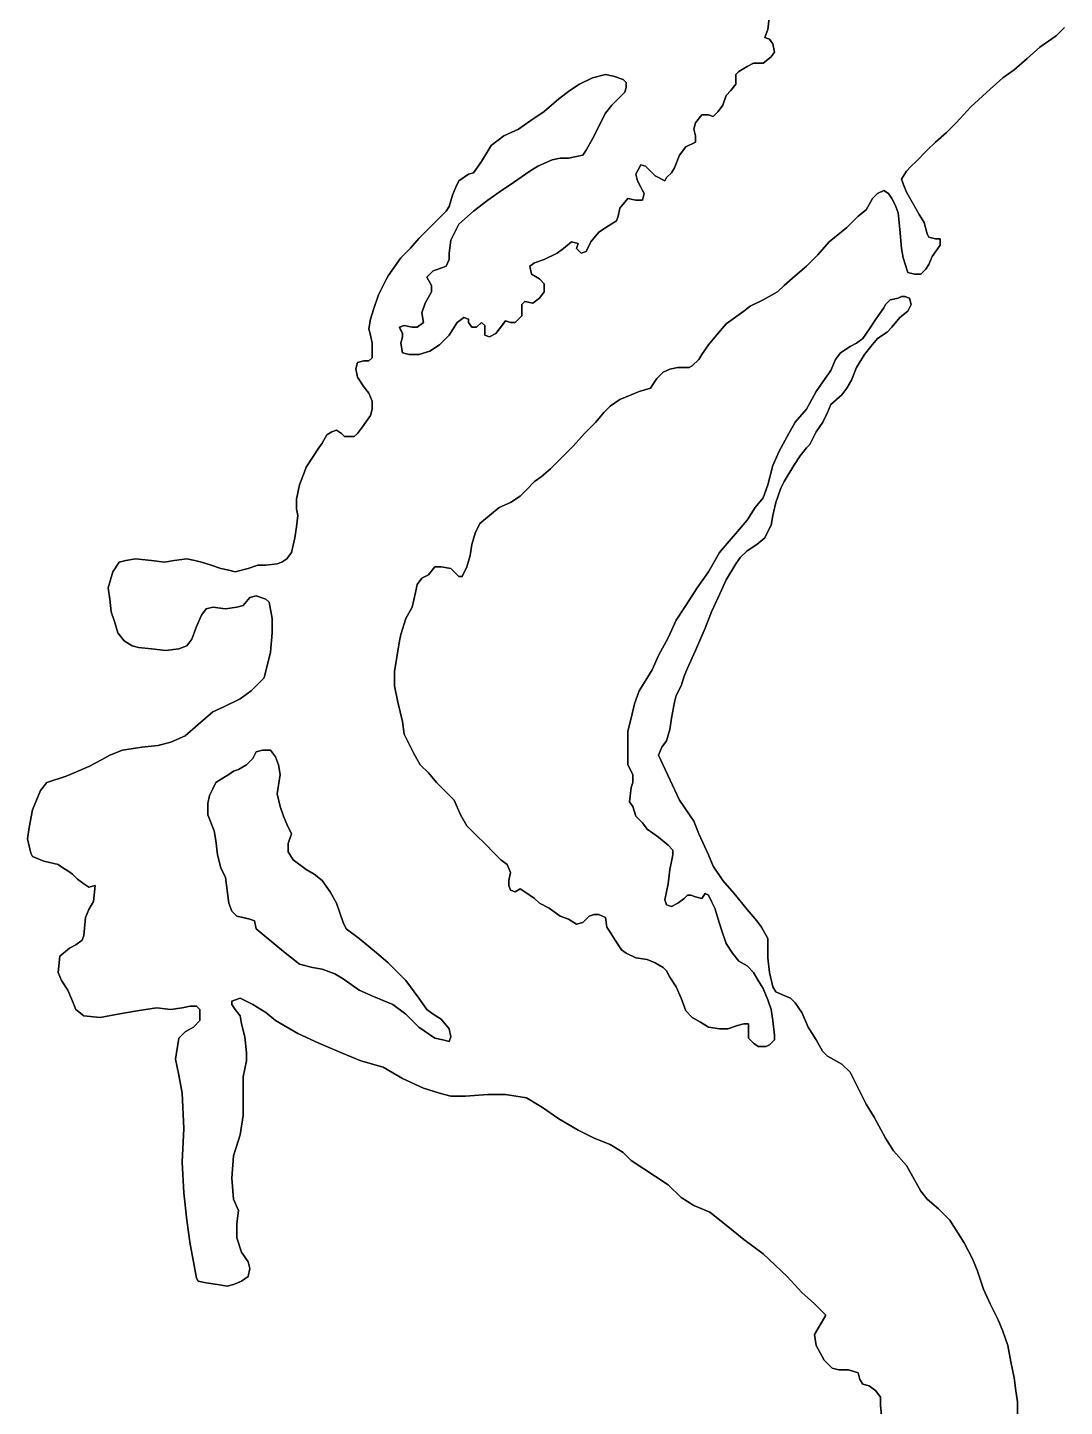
# Model space of a CAD drawing. Extents: x 708293 to 716990, y 4902010 to 4917550.
# Drawn here: x 712110 to 712754, y 4902975 to 4903832 of the extents above; entities that cross this region are included whole.
import ezdxf

# ---------------------------------------------------------------- set-up
doc = ezdxf.new("R2010")
doc.units = 0
doc.layers.add('river-fill', color=7, linetype='Continuous')
doc.layers.add('river_lake_canal', color=7, linetype='Continuous')

msp = doc.modelspace()

# ---------------------------------------------------------------- linework, layer by layer
at = {"layer": 'river-fill'}
for points in [[(712561.21, 4903809.72), (712567.21, 4903809.72), (712572.21, 4903813.72), (712574.21, 4903816.72), (712573.21, 4903821.72), (712571.21, 4903824.72), (712568.21, 4903825.72), (712570.21, 4903830.72), (712571.21, 4903839.72)], [(712754.41, 4903831.93), (712749.21, 4903826.72), (712739.21, 4903819.72), (712731.21, 4903812.72), (712723.21, 4903805.72), (712716.21, 4903800.72), (712708.21, 4903793.72), (712696.21, 4903782.72), (712687.21, 4903772.72), (712681.21, 4903766.72), (712674.21, 4903760.72), (712669.21, 4903755.72), (712662.21, 4903748.72), (712659.21, 4903745.72), (712656.21, 4903742.72), (712653.21, 4903737.72), (712654.21, 4903734.72), (712656.21, 4903729.72), (712664.21, 4903715.72), (712667.21, 4903710.72), (712669.21, 4903703.72), (712670.21, 4903701.72), (712674.21, 4903700.72), (712677.21, 4903700.72), (712677.21, 4903696.72), (712672.21, 4903689.72), (712670.21, 4903684.72), (712668.21, 4903681.72), (712665.21, 4903678.72), (712661.21, 4903678.72), (712657.21, 4903679.72), (712654.21, 4903688.72), (712653.21, 4903694.72), (712652.21, 4903706.72), (712651.21, 4903716.72), (712649.21, 4903721.72), (712647.21, 4903725.72), (712645.21, 4903728.72), (712642.21, 4903730.72), (712638.21, 4903728.72), (712635.21, 4903725.72), (712631.21, 4903718.72), (712626.21, 4903714.72), (712619.21, 4903707.72), (712608.21, 4903698.72), (712601.21, 4903690.72), (712594.21, 4903683.72), (712587.21, 4903677.72), (712580.21, 4903671.72), (712576.21, 4903667.72), (712567.21, 4903662.72), (712559.2, 4903658.72), (712555.2, 4903655.72), (712544.2, 4903647.72), (712538.2, 4903640.72), (712533.2, 4903634.72), (712529.2, 4903628.72), (712527.2, 4903625.72), (712523.2, 4903621.72), (712521.2, 4903620.72), (712514.2, 4903620.72), (712509.2, 4903619.72), (712505.2, 4903617.72), (712501.2, 4903613.72), (712499.2, 4903610.72), (712497.2, 4903607.72), (712490.2, 4903605.72), (712485.2, 4903603.72), (712478.2, 4903600.72), (712472.2, 4903596.72), (712468.2, 4903592.72), (712463.2, 4903586.72), (712456.2, 4903579.72), (712449.2, 4903571.72), (712442.2, 4903564.72), (712435.2, 4903557.72), (712429.2, 4903552.72), (712425.2, 4903549.72), (712420.2, 4903544.72), (712416.2, 4903540.72), (712410.2, 4903536.72), (712403.2, 4903533.72), (712391.2, 4903523.72), (712388.2, 4903517.72), (712386.2, 4903510.72), (712385.2, 4903503.72), (712383.2, 4903496.72), (712380.2, 4903490.72), (712378.2, 4903490.72), (712376.2, 4903492.72), (712373.2, 4903495.72), (712367.2, 4903496.72), (712363.2, 4903496.72), (712359.2, 4903491.72), (712355.2, 4903489.73), (712352.2, 4903485.73), (712351.2, 4903480.73)], [(712412.2, 4903735.72), (712403.2, 4903729.72), (712396.2, 4903724.72), (712387.2, 4903717.72), (712378.2, 4903709.72), (712373.2, 4903699.72), (712372.2, 4903691.72), (712372.2, 4903687.72), (712370.2, 4903683.72), (712368.2, 4903682.72), (712362.2, 4903680.72), (712358.2, 4903676.72), (712361.2, 4903671.72), (712361.2, 4903667.72), (712357.2, 4903660.72), (712355.2, 4903654.73), (712356.2, 4903648.72), (712352.2, 4903645.73), (712349.2, 4903645.73), (712344.2, 4903646.73), (712341.2, 4903645.73), (712343.2, 4903641.73), (712343.2, 4903639.73), (712342.2, 4903635.73), (712343.2, 4903629.73), (712347.2, 4903628.73), (712353.2, 4903628.73), (712360.2, 4903630.72), (712366.2, 4903634.72), (712372.2, 4903640.72), (712377.2, 4903648.72), (712381.2, 4903651.72), (712384.2, 4903650.72), (712384.2, 4903648.72), (712386.2, 4903645.72), (712389.2, 4903645.72), (712392.2, 4903648.72), (712394.2, 4903646.72), (712394.2, 4903640.72), (712397.2, 4903639.72), (712401.2, 4903641.72), (712407.2, 4903649.72), (712410.2, 4903648.72), (712413.2, 4903648.72), (712417.2, 4903652.72), (712417.2, 4903659.72), (712419.2, 4903661.72), (712424.2, 4903660.72), (712428.2, 4903663.72), (712431.2, 4903667.72), (712431.2, 4903672.72), (712428.2, 4903675.72), (712423.2, 4903678.72), (712422.2, 4903683.72), (712425.2, 4903685.72), (712431.2, 4903687.72), (712439.2, 4903691.72), (712443.2, 4903694.72), (712448.2, 4903698.72), (712452.2, 4903697.72), (712451.2, 4903694.72), (712454.2, 4903691.72), (712457.2, 4903692.72), (712460.2, 4903698.72), (712465.2, 4903704.72), (712471.2, 4903708.72), (712476.2, 4903711.72), (712477.2, 4903714.72), (712478.2, 4903719.72), (712483.2, 4903725.72), (712488.2, 4903724.72), (712492.2, 4903724.72), (712493.2, 4903728.72), (712489.2, 4903736.72), (712488.2, 4903740.72), (712491.2, 4903746.72), (712494.2, 4903745.72), (712496.2, 4903743.72), (712500.2, 4903739.72), (712506.2, 4903736.72), (712507.2, 4903738.72), (712510.2, 4903741.72), (712512.2, 4903744.72), (712515.2, 4903752.72), (712519.21, 4903757.72), (712525.21, 4903760.72), (712525.21, 4903764.72), (712524.21, 4903768.72), (712525.21, 4903772.72), (712529.21, 4903777.72), (712533.21, 4903777.72), (712536.21, 4903776.72), (712539.21, 4903779.72), (712542.21, 4903783.72), (712544.21, 4903789.72), (712547.21, 4903792.72), (712550.21, 4903796.72), (712550.21, 4903802.72), (712552.21, 4903804.72), (712557.21, 4903807.72), (712561.21, 4903809.72)], [(712162.2, 4903468.73), (712161.2, 4903476.73), (712160.2, 4903483.73), (712163.2, 4903493.73), (712167.2, 4903499.73), (712171.2, 4903500.73), (712177.2, 4903501.73), (712187.2, 4903500.73), (712195.2, 4903499.73), (712201.2, 4903500.73), (712209.2, 4903501.73), (712214.2, 4903500.73), (712218.2, 4903499.73), (712224.2, 4903497.73), (712230.2, 4903495.73), (712235.2, 4903494.73), (712239.2, 4903493.73), (712247.2, 4903495.73), (712253.2, 4903497.73), (712258.2, 4903497.73), (712265.2, 4903498.73), (712268.2, 4903499.73), (712271.2, 4903501.73), (712274.2, 4903505.73), (712276.2, 4903514.73), (712277.2, 4903521.73), (712278.2, 4903528.73), (712277.2, 4903532.73), (712277.2, 4903538.73), (712279.2, 4903547.73), (712282.2, 4903555.73), (712283.2, 4903558.73), (712291.2, 4903570.73), (712293.2, 4903573.73), (712296.2, 4903578.73), (712299.2, 4903580.73), (712302.2, 4903581.73), (712305.2, 4903579.73), (712307.2, 4903577.73), (712313.2, 4903577.73), (712315.2, 4903579.73), (712318.2, 4903583.73), (712323.2, 4903590.73), (712324.2, 4903594.73), (712324.2, 4903599.73), (712322.2, 4903604.73), (712319.2, 4903608.73), (712315.2, 4903614.73), (712314.2, 4903619.73), (712315.2, 4903623.73), (712319.2, 4903624.73), (712322.2, 4903624.73), (712324.2, 4903626.73), (712324.2, 4903635.73), (712323.2, 4903640.73), (712322.2, 4903644.73), (712323.2, 4903650.73), (712325.2, 4903656.73), (712328.2, 4903665.73), (712334.2, 4903677.73), (712342.2, 4903688.73), (712348.2, 4903694.73), (712353.2, 4903700.73), (712363.2, 4903710.72), (712368.2, 4903715.72), (712370.2, 4903717.72), (712372.2, 4903720.72), (712374.2, 4903727.72), (712376.2, 4903732.72), (712378.2, 4903736.72), (712384.2, 4903740.72), (712387.2, 4903741.72), (712392.2, 4903748.72), (712398.2, 4903758.72), (712406.2, 4903764.72), (712415.2, 4903768.72), (712422.2, 4903773.72), (712431.2, 4903779.72), (712440.2, 4903787.72), (712447.2, 4903792.72), (712453.2, 4903796.72), (712461.2, 4903800.72), (712469.2, 4903802.72), (712474.2, 4903801.72), (712480.2, 4903799.72), (712482.2, 4903797.72), (712482.2, 4903794.72), (712481.2, 4903791.72), (712477.2, 4903787.72), (712473.2, 4903783.72), (712469.2, 4903778.72), (712461.2, 4903762.72), (712457.2, 4903755.72), (712455.2, 4903752.72), (712451.2, 4903751.72), (712446.2, 4903750.72), (712441.2, 4903750.72), (712436.2, 4903749.72), (712427.2, 4903745.72), (712422.2, 4903742.72), (712412.2, 4903735.72)], [(712502.2, 4903328.72), (712495.2, 4903333.72), (712492.2, 4903337.72), (712488.2, 4903341.72), (712486.2, 4903347.72), (712484.2, 4903350.72), (712485.2, 4903359.72), (712486.2, 4903362.72), (712486.2, 4903367.72), (712483.2, 4903373.72), (712483.2, 4903394.72), (712485.2, 4903402.72), (712487.2, 4903411.72), (712490.2, 4903419.72), (712493.2, 4903424.72), (712498.2, 4903432.72), (712502.2, 4903441.72), (712508.2, 4903452.72), (712513.2, 4903463.72), (712519.2, 4903472.72), (712526.2, 4903483.72), (712533.2, 4903493.72), (712540.2, 4903505.72), (712546.2, 4903512.72), (712551.2, 4903518.72), (712557.2, 4903525.72), (712562.2, 4903533.72), (712567.2, 4903539.72), (712570.2, 4903547.72), (712573.2, 4903559.72), (712577.2, 4903568.72), (712582.2, 4903577.72), (712587.2, 4903586.72), (712594.21, 4903594.72), (712600.21, 4903605.72), (712604.21, 4903611.72), (712609.21, 4903618.72), (712612.21, 4903625.72), (712615.21, 4903629.72), (712621.21, 4903633.72), (712625.21, 4903635.72), (712629.21, 4903638.72), (712633.21, 4903644.72), (712637.21, 4903650.72), (712642.21, 4903657.72), (712643.21, 4903659.72), (712646.21, 4903662.72), (712651.21, 4903663.72), (712653.21, 4903664.72), (712655.21, 4903664.72), (712658.21, 4903663.72), (712659.21, 4903659.72), (712657.21, 4903655.72), (712652.21, 4903651.72), (712647.21, 4903645.72), (712644.21, 4903642.72), (712638.21, 4903638.72), (712634.21, 4903633.72), (712630.21, 4903628.72), (712625.21, 4903620.72), (712622.21, 4903612.72), (712619.21, 4903607.72), (712616.21, 4903603.72), (712609.21, 4903597.72), (712607.21, 4903592.72), (712604.21, 4903586.72), (712600.21, 4903580.72), (712596.2, 4903572.72), (712594.2, 4903570.72), (712590.2, 4903565.72), (712586.2, 4903559.72), (712580.2, 4903549.72), (712578.2, 4903545.72), (712575.2, 4903536.72), (712573.2, 4903528.72), (712572.2, 4903522.72), (712568.2, 4903514.72), (712563.2, 4903510.72), (712557.2, 4903506.72), (712553.2, 4903502.72), (712550.2, 4903498.72), (712544.2, 4903488.72), (712539.2, 4903477.72), (712535.2, 4903468.72), (712531.2, 4903458.72), (712525.2, 4903444.72), (712520.2, 4903433.72), (712518.2, 4903428.72), (712516.2, 4903422.72), (712513.2, 4903416.72), (712512.2, 4903412.72), (712510.2, 4903402.72), (712509.2, 4903395.72), (712507.2, 4903388.72), (712504.2, 4903384.72), (712502.2, 4903379.72), (712515.2, 4903351.72), (712524.2, 4903338.72), (712527.2, 4903330.72), (712533.2, 4903317.72), (712536.2, 4903310.72)], [(712243.2, 4903052.73), (712238.2, 4903050.73), (712234.2, 4903049.73), (712228.2, 4903050.73), (712221.2, 4903051.73), (712216.2, 4903052.73), (712215.2, 4903054.73), (712213.2, 4903064.73), (712211.2, 4903075.73), (712209.2, 4903090.73), (712207.2, 4903107.73), (712206.2, 4903126.73), (712207.2, 4903147.73), (712206.2, 4903169.73), (712204.2, 4903180.73), (712202.2, 4903190.73), (712204.2, 4903203.73), (712208.2, 4903207.73), (712213.2, 4903210.73), (712217.2, 4903214.73), (712217.2, 4903221.73), (712215.2, 4903223.73), (712211.2, 4903223.73), (712206.2, 4903222.73), (712199.2, 4903221.73), (712190.2, 4903222.73), (712178.2, 4903220.73), (712166.2, 4903218.73), (712155.2, 4903216.73), (712145.2, 4903217.73), (712140.2, 4903221.73), (712138.2, 4903226.73), (712135.2, 4903233.73), (712131.2, 4903239.73), (712129.2, 4903244.73), (712130.2, 4903254.73), (712136.2, 4903259.73), (712140.2, 4903261.73), (712144.2, 4903264.73), (712145.2, 4903267.73), (712146.2, 4903278.73), (712148.2, 4903283.73), (712151.2, 4903288.73), (712152.2, 4903298.73), (712148.2, 4903297.73), (712145.2, 4903299.73), (712141.2, 4903302.73), (712138.2, 4903305.73), (712135.2, 4903307.73), (712132.2, 4903309.73), (712129.2, 4903311.73), (712120.2, 4903313.73), (712113.2, 4903316.73), (712112.2, 4903318.73), (712110.2, 4903327.73), (712111.2, 4903334.73), (712113.2, 4903345.73), (712118.2, 4903357.73), (712122.2, 4903362.73), (712134.2, 4903366.73), (712139.2, 4903368.73), (712148.2, 4903372.73), (712156.2, 4903376.73), (712161.2, 4903379.73), (712169.2, 4903382.73), (712181.2, 4903384.73), (712191.2, 4903385.73), (712199.2, 4903387.73), (712208.2, 4903391.73), (712216.2, 4903398.73), (712225.2, 4903406.73), (712232.2, 4903409.73), (712242.2, 4903414.73), (712249.2, 4903419.73), (712252.2, 4903422.73), (712257.2, 4903427.73), (712261.2, 4903443.73), (712262.2, 4903455.73), (712262.2, 4903464.73), (712260.2, 4903474.73), (712258.2, 4903476.73), (712252.2, 4903478.73), (712248.2, 4903477.73), (712244.2, 4903472.73), (712240.2, 4903471.73), (712233.2, 4903470.73), (712225.2, 4903471.73), (712221.2, 4903470.73), (712218.2, 4903466.73), (712215.2, 4903459.73), (712212.2, 4903451.73), (712209.2, 4903447.73), (712204.2, 4903445.73), (712196.2, 4903444.73), (712187.2, 4903445.73), (712179.2, 4903446.73), (712175.2, 4903447.73), (712170.2, 4903450.73), (712166.2, 4903455.73), (712164.2, 4903462.73), (712162.2, 4903468.73)], [(712351.2, 4903480.73), (712349.2, 4903471.73), (712345.2, 4903464.73), (712342.2, 4903454.73), (712341.2, 4903450.73), (712338.2, 4903431.73), (712338.2, 4903422.73), (712340.2, 4903412.73), (712343.2, 4903400.73), (712344.2, 4903392.73), (712350.2, 4903380.73), (712354.2, 4903373.73), (712359.2, 4903368.72), (712364.2, 4903362.72), (712370.2, 4903356.72), (712375.2, 4903351.72), (712379.2, 4903342.72), (712383.2, 4903335.72), (712389.2, 4903329.72), (712394.2, 4903324.72), (712400.2, 4903318.72), (712404.2, 4903314.72), (712408.2, 4903311.72), (712410.2, 4903306.72), (712409.2, 4903301.72), (712409.2, 4903298.72), (712410.2, 4903295.72), (712413.2, 4903294.72), (712416.2, 4903296.72), (712419.2, 4903294.72), (712425.2, 4903290.72), (712428.2, 4903287.72), (712434.2, 4903284.72), (712441.2, 4903279.72), (712446.2, 4903277.72), (712451.2, 4903274.72), (712455.2, 4903275.72), (712459.2, 4903279.72), (712462.2, 4903280.72), (712465.2, 4903280.72), (712469.2, 4903278.72), (712470.2, 4903272.72), (712472.2, 4903269.72), (712475.2, 4903264.72), (712479.2, 4903258.72), (712482.2, 4903256.72), (712488.2, 4903253.72), (712495.2, 4903252.72), (712500.2, 4903250.72), (712505.2, 4903247.72), (712507.2, 4903245.72), (712509.2, 4903241.72), (712513.2, 4903235.72), (712516.2, 4903228.72), (712519.2, 4903220.72), (712523.2, 4903216.72), (712528.2, 4903213.72), (712533.2, 4903210.72), (712540.2, 4903209.72), (712545.2, 4903209.72), (712551.2, 4903211.72), (712555.2, 4903212.72), (712558.2, 4903212.72), (712558.2, 4903203.72), (712561.2, 4903200.72), (712564.2, 4903198.72), (712569.2, 4903198.72), (712571.2, 4903199.72), (712574.2, 4903202.72), (712574.2, 4903205.72), (712573.2, 4903214.72), (712572.2, 4903221.72), (712570.2, 4903227.72), (712567.2, 4903234.72), (712564.2, 4903239.72), (712561.2, 4903244.72), (712557.2, 4903248.72), (712552.2, 4903251.72), (712548.2, 4903256.72), (712544.2, 4903262.72), (712541.2, 4903271.72), (712539.2, 4903277.72), (712537.2, 4903284.72), (712533.2, 4903292.72), (712531.2, 4903293.72), (712529.2, 4903290.72), (712525.2, 4903291.72), (712522.2, 4903292.72), (712520.2, 4903292.72), (712518.2, 4903290.72), (712514.2, 4903287.72), (712510.2, 4903285.72), (712507.2, 4903286.72), (712506.2, 4903289.72), (712508.2, 4903299.72), (712509.2, 4903308.72), (712510.2, 4903313.72), (712511.2, 4903317.72), (712511.2, 4903320.72), (712508.2, 4903323.72), (712502.2, 4903328.72)], [(712536.2, 4903310.72), (712542.2, 4903301.72), (712549.2, 4903293.72), (712557.2, 4903283.72), (712563.2, 4903276.72), (712566.2, 4903272.72), (712570.2, 4903265.72), (712570.2, 4903253.72), (712571.2, 4903244.72), (712573.2, 4903235.72), (712575.2, 4903232.72), (712579.2, 4903230.72), (712584.2, 4903228.72), (712587.2, 4903225.72), (712591.2, 4903219.72), (712595.2, 4903210.72), (712600.2, 4903202.72), (712604.2, 4903195.72), (712607.2, 4903192.72), (712616.2, 4903187.72), (712621.2, 4903182.72), (712626.2, 4903172.72), (712631.2, 4903162.72), (712636.2, 4903154.72), (712643.2, 4903141.72), (712648.2, 4903133.72), (712656.2, 4903124.72), (712661.2, 4903115.72), (712665.2, 4903108.72), (712669.2, 4903103.72), (712676.2, 4903097.72), (712683.2, 4903090.72), (712692.2, 4903076.72), (712697.2, 4903066.72), (712700.2, 4903059.72), (712704.2, 4903047.72), (712708.2, 4903038.72), (712713.2, 4903028.72), (712716.2, 4903021.72), (712719.2, 4903012.72), (712721.2, 4903002.72), (712723.2, 4902992.72), (712724.2, 4902984.72), (712725.2, 4902977.72), (712725.2, 4902969.72)], [(712641.2, 4902964.72), (712640.2, 4902975.72), (712640.2, 4902980.72), (712637.2, 4902984.72), (712633.2, 4902987.72), (712629.2, 4902988.72), (712627.2, 4902991.72), (712626.2, 4902995.72), (712620.2, 4902997.72), (712614.2, 4902997.72), (712610.2, 4902998.72), (712605.2, 4903003.72), (712600.2, 4903012.72), (712599.2, 4903019.72), (712603.2, 4903026.72), (712606.2, 4903031.72), (712599.2, 4903038.72), (712591.2, 4903045.72), (712582.2, 4903055.72), (712567.2, 4903069.72), (712555.2, 4903078.72), (712545.2, 4903086.72), (712534.2, 4903095.72), (712524.2, 4903099.72), (712516.2, 4903104.72), (712508.2, 4903112.72), (712485.2, 4903127.72), (712480.2, 4903132.72), (712472.2, 4903137.72), (712462.2, 4903141.72), (712452.2, 4903146.72), (712440.2, 4903153.72), (712430.2, 4903160.72), (712420.2, 4903166.72), (712407.2, 4903168.72), (712396.2, 4903168.72), (712382.2, 4903167.72), (712373.2, 4903167.72), (712366.2, 4903169.72), (712356.2, 4903172.72), (712343.2, 4903178.73), (712331.2, 4903185.73), (712317.2, 4903189.73), (712305.2, 4903194.73), (712291.2, 4903200.73), (712278.2, 4903206.73), (712264.2, 4903214.73), (712258.2, 4903219.73), (712250.2, 4903224.73), (712242.2, 4903228.73), (712237.2, 4903226.73), (712237.2, 4903224.73), (712239.2, 4903221.73), (712242.2, 4903217.73), (712243.2, 4903212.73), (712245.2, 4903204.73), (712246.2, 4903194.73), (712246.2, 4903189.73), (712244.2, 4903179.73), (712244.2, 4903155.73), (712242.2, 4903143.73), (712238.2, 4903130.73), (712237.2, 4903116.73), (712238.2, 4903103.73), (712241.2, 4903096.73), (712240.2, 4903088.73), (712240.2, 4903079.73), (712243.2, 4903070.73), (712247.2, 4903064.73), (712248.2, 4903060.73), (712247.2, 4903055.73), (712243.2, 4903052.73)]]:
    msp.add_lwpolyline(points, dxfattribs=at)
msp.add_lwpolyline([(712241.2, 4903370.73), (712238.2, 4903369.73), (712235.2, 4903367.73), (712232.2, 4903365.73), (712227.2, 4903362.73), (712225.2, 4903358.73), (712223.2, 4903354.73), (712222.2, 4903349.73), (712222.2, 4903342.73), (712226.2, 4903332.73), (712227.2, 4903326.73), (712228.2, 4903317.73), (712230.2, 4903309.73), (712233.2, 4903303.73), (712235.2, 4903287.73), (712237.2, 4903282.73), (712240.2, 4903279.73), (712248.2, 4903277.73), (712251.2, 4903276.73), (712252.2, 4903271.73), (712257.2, 4903267.73), (712269.2, 4903257.73), (712279.2, 4903249.73), (712287.2, 4903247.73), (712293.2, 4903246.73), (712301.2, 4903243.73), (712306.2, 4903240.73), (712316.2, 4903233.73), (712325.2, 4903229.73), (712337.2, 4903224.73), (712345.2, 4903218.73), (712353.2, 4903210.73), (712363.2, 4903203.72), (712368.2, 4903202.72), (712372.2, 4903201.72), (712373.2, 4903204.72), (712372.2, 4903209.72), (712367.2, 4903215.72), (712362.2, 4903218.72), (712358.2, 4903221.72), (712353.2, 4903228.73), (712345.2, 4903239.73), (712334.2, 4903250.73), (712328.2, 4903255.73), (712316.2, 4903265.73), (712308.2, 4903271.73), (712306.2, 4903275.73), (712302.2, 4903287.73), (712298.2, 4903294.73), (712293.2, 4903301.73), (712288.2, 4903305.73), (712283.2, 4903308.73), (712275.2, 4903314.73), (712272.2, 4903319.73), (712272.2, 4903324.73), (712274.2, 4903330.73), (712271.2, 4903336.73), (712269.2, 4903341.73), (712267.2, 4903347.73), (712265.2, 4903355.73), (712267.2, 4903367.73), (712266.2, 4903373.73), (712264.2, 4903378.73), (712261.2, 4903382.73), (712256.2, 4903382.73), (712252.2, 4903381.73), (712250.2, 4903377.73), (712246.2, 4903373.73)], close=True, dxfattribs=at)
at = {"layer": 'river_lake_canal'}
for points in [[(712571.21, 4903839.72), (712570.21, 4903830.72), (712568.21, 4903825.72), (712571.21, 4903824.72), (712573.21, 4903821.72), (712574.21, 4903816.72), (712572.21, 4903813.72), (712567.21, 4903809.72), (712561.21, 4903809.72), (712557.21, 4903807.72), (712552.21, 4903804.72), (712550.21, 4903802.72), (712550.21, 4903796.72), (712547.21, 4903792.72), (712544.21, 4903789.72), (712542.21, 4903783.72), (712539.21, 4903779.72), (712536.21, 4903776.72), (712533.21, 4903777.72), (712529.21, 4903777.72), (712525.21, 4903772.72), (712524.21, 4903768.72), (712525.21, 4903764.72), (712525.21, 4903760.72), (712519.21, 4903757.72), (712515.2, 4903752.72), (712512.2, 4903744.72), (712510.2, 4903741.72), (712507.2, 4903738.72), (712506.2, 4903736.72), (712500.2, 4903739.72), (712496.2, 4903743.72), (712494.2, 4903745.72), (712491.2, 4903746.72), (712488.2, 4903740.72), (712489.2, 4903736.72), (712492.2, 4903730.72), (712493.2, 4903728.72), (712492.2, 4903724.72), (712488.2, 4903724.72), (712483.2, 4903725.72), (712478.2, 4903719.72), (712477.2, 4903714.72), (712476.2, 4903711.72), (712471.2, 4903708.72), (712465.2, 4903704.72), (712460.2, 4903698.72), (712457.2, 4903692.72), (712454.2, 4903691.72), (712451.2, 4903694.72), (712452.2, 4903697.72), (712448.2, 4903698.72), (712443.2, 4903694.72), (712439.2, 4903691.72), (712431.2, 4903687.72), (712425.2, 4903685.72), (712422.2, 4903683.72), (712423.2, 4903678.72), (712428.2, 4903675.72), (712431.2, 4903672.72), (712431.2, 4903667.72), (712428.2, 4903663.72), (712424.2, 4903660.72), (712419.2, 4903661.72), (712417.2, 4903659.72), (712417.2, 4903656.72), (712417.2, 4903652.72), (712413.2, 4903648.72), (712410.2, 4903648.72), (712407.2, 4903649.72), (712404.2, 4903645.72), (712401.2, 4903641.72), (712397.2, 4903639.72), (712394.2, 4903640.72), (712394.2, 4903646.72), (712392.2, 4903648.72), (712389.2, 4903645.72), (712386.2, 4903645.72), (712384.2, 4903648.72), (712384.2, 4903650.72), (712381.2, 4903651.72), (712377.2, 4903648.72), (712372.2, 4903640.72), (712366.2, 4903634.72), (712360.2, 4903630.72), (712353.2, 4903628.73), (712347.2, 4903628.73), (712343.2, 4903629.73), (712342.2, 4903635.73), (712343.2, 4903639.73), (712343.2, 4903641.73), (712342.2, 4903643.73), (712341.2, 4903645.73), (712344.2, 4903646.73), (712349.2, 4903645.73), (712352.2, 4903645.73), (712356.2, 4903648.72), (712355.2, 4903654.73), (712357.2, 4903660.72), (712361.2, 4903667.72), (712361.2, 4903671.72), (712358.2, 4903676.72), (712362.2, 4903680.72), (712368.2, 4903682.72), (712370.2, 4903683.72), (712372.2, 4903687.72), (712372.2, 4903691.72), (712373.2, 4903699.72), (712378.2, 4903709.72), (712387.2, 4903717.72), (712396.2, 4903724.72), (712403.2, 4903729.72), (712412.2, 4903735.72), (712422.2, 4903742.72), (712427.2, 4903745.72), (712436.2, 4903749.72), (712441.2, 4903750.72), (712446.2, 4903750.72), (712451.2, 4903751.72), (712455.2, 4903752.72), (712457.2, 4903755.72), (712461.2, 4903762.72), (712466.2, 4903772.72), (712469.2, 4903778.72), (712473.2, 4903783.72), (712477.2, 4903787.72), (712481.2, 4903791.72), (712482.2, 4903794.72), (712482.2, 4903797.72), (712480.2, 4903799.72), (712474.2, 4903801.72), (712469.2, 4903802.72), (712461.2, 4903800.72), (712453.2, 4903796.72), (712447.2, 4903792.72), (712440.2, 4903787.72), (712431.2, 4903779.72), (712422.2, 4903773.72), (712415.2, 4903768.72), (712406.2, 4903764.72), (712398.2, 4903758.72), (712392.2, 4903748.72), (712387.2, 4903741.72), (712384.2, 4903740.72), (712378.2, 4903736.72), (712376.2, 4903732.72), (712374.2, 4903727.72), (712372.2, 4903720.72), (712370.2, 4903717.72), (712368.2, 4903715.72), (712363.2, 4903710.72), (712353.2, 4903700.73), (712348.2, 4903694.73), (712342.2, 4903688.73), (712334.2, 4903677.73), (712331.2, 4903671.73), (712328.2, 4903665.73), (712325.2, 4903656.73), (712323.2, 4903650.73), (712322.2, 4903644.73), (712323.2, 4903640.73), (712324.2, 4903635.73), (712324.2, 4903629.73), (712324.2, 4903626.73), (712322.2, 4903624.73), (712319.2, 4903624.73), (712315.2, 4903623.73), (712314.2, 4903619.73), (712315.2, 4903614.73), (712319.2, 4903608.73), (712322.2, 4903604.73), (712324.2, 4903599.73), (712324.2, 4903594.73), (712323.2, 4903590.73), (712318.2, 4903583.73), (712315.2, 4903579.73), (712313.2, 4903577.73), (712307.2, 4903577.73), (712305.2, 4903579.73), (712302.2, 4903581.73), (712299.2, 4903580.73), (712296.2, 4903578.73), (712293.2, 4903573.73), (712291.2, 4903570.73), (712283.2, 4903558.73), (712282.2, 4903555.73), (712279.2, 4903547.73), (712277.2, 4903538.73), (712277.2, 4903532.73), (712278.2, 4903528.73), (712277.2, 4903521.73), (712276.2, 4903514.73), (712274.2, 4903505.73), (712271.2, 4903501.73), (712268.2, 4903499.73), (712265.2, 4903498.73), (712258.2, 4903497.73), (712253.2, 4903497.73), (712247.2, 4903495.73), (712239.2, 4903493.73), (712235.2, 4903494.73), (712230.2, 4903495.73), (712224.2, 4903497.73), (712218.2, 4903499.73), (712214.2, 4903500.73), (712209.2, 4903501.73), (712201.2, 4903500.73), (712195.2, 4903499.73), (712187.2, 4903500.73), (712177.2, 4903501.73), (712171.2, 4903500.73), (712167.2, 4903499.73), (712163.2, 4903493.73), (712160.2, 4903483.73), (712161.2, 4903476.73), (712162.2, 4903468.73), (712164.2, 4903462.73), (712166.2, 4903455.73), (712170.2, 4903450.73), (712175.2, 4903447.73), (712179.2, 4903446.73), (712187.2, 4903445.73), (712196.2, 4903444.73), (712204.2, 4903445.73), (712209.2, 4903447.73), (712212.2, 4903451.73), (712215.2, 4903459.73), (712218.2, 4903466.73), (712221.2, 4903470.73), (712225.2, 4903471.73), (712233.2, 4903470.73), (712240.2, 4903471.73), (712244.2, 4903472.73), (712248.2, 4903477.73), (712252.2, 4903478.73), (712258.2, 4903476.73), (712260.2, 4903474.73), (712262.2, 4903464.73), (712262.2, 4903455.73), (712261.2, 4903443.73), (712257.2, 4903427.73), (712252.2, 4903422.73), (712249.2, 4903419.73), (712242.2, 4903414.73), (712232.2, 4903409.73), (712225.2, 4903406.73), (712216.2, 4903398.73), (712208.2, 4903391.73), (712199.2, 4903387.73), (712191.2, 4903385.73), (712181.2, 4903384.73), (712169.2, 4903382.73), (712161.2, 4903379.73), (712156.2, 4903376.73), (712148.2, 4903372.73), (712139.2, 4903368.73), (712134.2, 4903366.73), (712122.2, 4903362.73), (712118.2, 4903357.73), (712113.2, 4903345.73), (712111.2, 4903334.73), (712110.2, 4903327.73), (712112.2, 4903318.73), (712113.2, 4903316.73), (712120.2, 4903313.73), (712129.2, 4903311.73), (712132.2, 4903309.73), (712135.2, 4903307.73), (712138.2, 4903305.73), (712141.2, 4903302.73), (712145.2, 4903299.73), (712148.2, 4903297.73), (712152.2, 4903298.73), (712151.2, 4903288.73), (712148.2, 4903283.73), (712146.2, 4903278.73), (712145.2, 4903267.73), (712144.2, 4903264.73), (712140.2, 4903261.73), (712136.2, 4903259.73), (712130.2, 4903254.73), (712129.2, 4903244.73), (712131.2, 4903239.73), (712135.2, 4903233.73), (712138.2, 4903226.73), (712140.2, 4903221.73), (712145.2, 4903217.73), (712155.2, 4903216.73), (712166.2, 4903218.73), (712178.2, 4903220.73), (712190.2, 4903222.73), (712199.2, 4903221.73), (712206.2, 4903222.73), (712211.2, 4903223.73), (712215.2, 4903223.73), (712217.2, 4903221.73), (712217.2, 4903214.73), (712213.2, 4903210.73), (712208.2, 4903207.73), (712204.2, 4903203.73), (712202.2, 4903190.73), (712204.2, 4903180.73), (712206.2, 4903169.73), (712207.2, 4903147.73), (712206.2, 4903126.73), (712207.2, 4903107.73), (712209.2, 4903090.73), (712211.2, 4903075.73), (712213.2, 4903064.73), (712215.2, 4903054.73), (712216.2, 4903052.73), (712221.2, 4903051.73), (712228.2, 4903050.73), (712234.2, 4903049.73), (712238.2, 4903050.73), (712243.2, 4903052.73), (712247.2, 4903055.73), (712248.2, 4903060.73), (712247.2, 4903064.73), (712243.2, 4903070.73), (712240.2, 4903079.73), (712240.2, 4903088.73), (712241.2, 4903096.73), (712238.2, 4903103.73), (712237.2, 4903116.73), (712238.2, 4903130.73), (712242.2, 4903143.73), (712244.2, 4903155.73), (712244.2, 4903168.73), (712244.2, 4903179.73), (712246.2, 4903189.73), (712246.2, 4903194.73), (712245.2, 4903204.73), (712243.2, 4903212.73), (712242.2, 4903217.73), (712239.2, 4903221.73), (712237.2, 4903224.73), (712237.2, 4903226.73), (712242.2, 4903228.73), (712250.2, 4903224.73), (712258.2, 4903219.73), (712264.2, 4903214.73), (712278.2, 4903206.73), (712291.2, 4903200.73), (712305.2, 4903194.73), (712317.2, 4903189.73), (712331.2, 4903185.73), (712343.2, 4903178.73), (712356.2, 4903172.72), (712366.2, 4903169.72), (712373.2, 4903167.72), (712382.2, 4903167.72), (712396.2, 4903168.72), (712407.2, 4903168.72), (712420.2, 4903166.72), (712430.2, 4903160.72), (712440.2, 4903153.72), (712452.2, 4903146.72), (712462.2, 4903141.72), (712472.2, 4903137.72), (712480.2, 4903132.72), (712485.2, 4903127.72), (712508.2, 4903112.72), (712516.2, 4903104.72), (712524.2, 4903099.72), (712534.2, 4903095.72), (712545.2, 4903086.72), (712555.2, 4903078.72), (712567.2, 4903069.72), (712582.2, 4903055.72), (712591.2, 4903045.72), (712599.2, 4903038.72), (712606.2, 4903031.72), (712603.2, 4903026.72), (712599.2, 4903019.72), (712600.2, 4903012.72), (712605.2, 4903003.72), (712610.2, 4902998.72), (712614.2, 4902997.72), (712620.2, 4902997.72), (712626.2, 4902995.72), (712627.2, 4902991.72), (712629.2, 4902988.72), (712633.2, 4902987.72), (712637.2, 4902984.72), (712640.2, 4902980.72), (712640.2, 4902975.72), (712641.2, 4902964.72)], [(712725.2, 4902969.72), (712725.2, 4902977.72), (712724.2, 4902984.72), (712723.2, 4902992.72), (712721.2, 4903002.72), (712719.2, 4903012.72), (712716.2, 4903021.72), (712713.2, 4903028.72), (712708.2, 4903038.72), (712704.2, 4903047.72), (712700.2, 4903059.72), (712697.2, 4903066.72), (712692.2, 4903076.72), (712683.2, 4903090.72), (712676.2, 4903097.72), (712669.2, 4903103.72), (712665.2, 4903108.72), (712661.2, 4903115.72), (712656.2, 4903124.72), (712648.2, 4903133.72), (712643.2, 4903141.72), (712636.2, 4903154.72), (712631.2, 4903162.72), (712626.2, 4903172.72), (712621.2, 4903182.72), (712616.2, 4903187.72), (712607.2, 4903192.72), (712604.2, 4903195.72), (712600.2, 4903202.72), (712595.2, 4903210.72), (712591.2, 4903219.72), (712587.2, 4903225.72), (712584.2, 4903228.72), (712579.2, 4903230.72), (712575.2, 4903232.72), (712573.2, 4903235.72), (712571.2, 4903244.72), (712570.2, 4903253.72), (712570.2, 4903265.72), (712566.2, 4903272.72), (712563.2, 4903276.72), (712557.2, 4903283.72), (712549.2, 4903293.72), (712542.2, 4903301.72), (712536.2, 4903310.72), (712533.2, 4903317.72), (712527.2, 4903330.72), (712524.2, 4903338.72), (712515.2, 4903351.72), (712502.2, 4903379.72), (712504.2, 4903384.72), (712507.2, 4903388.72), (712509.2, 4903395.72), (712510.2, 4903402.72), (712512.2, 4903412.72), (712513.2, 4903416.72), (712516.2, 4903422.72), (712518.2, 4903428.72), (712520.2, 4903433.72), (712525.2, 4903444.72), (712531.2, 4903458.72), (712535.2, 4903468.72), (712539.2, 4903477.72), (712544.2, 4903488.72), (712550.2, 4903498.72), (712553.2, 4903502.72), (712557.2, 4903506.72), (712563.2, 4903510.72), (712568.2, 4903514.72), (712569.2, 4903516.72), (712572.2, 4903522.72), (712573.2, 4903528.72), (712575.2, 4903536.72), (712578.2, 4903545.72), (712580.2, 4903549.72), (712586.2, 4903559.72), (712590.2, 4903565.72), (712594.2, 4903570.72), (712596.2, 4903572.72), (712600.21, 4903580.72), (712604.21, 4903586.72), (712607.21, 4903592.72), (712609.21, 4903597.72), (712616.21, 4903603.72), (712619.21, 4903607.72), (712622.21, 4903612.72), (712625.21, 4903620.72), (712630.21, 4903628.72), (712634.21, 4903633.72), (712638.21, 4903638.72), (712644.21, 4903642.72), (712647.21, 4903645.72), (712652.21, 4903651.72), (712657.21, 4903655.72), (712659.21, 4903659.72), (712658.21, 4903663.72), (712655.21, 4903664.72), (712653.21, 4903664.72), (712651.21, 4903663.72), (712646.21, 4903662.72), (712643.21, 4903659.72), (712642.21, 4903657.72), (712637.21, 4903650.72), (712633.21, 4903644.72), (712629.21, 4903638.72), (712625.21, 4903635.72), (712621.21, 4903633.72), (712615.21, 4903629.72), (712612.21, 4903625.72), (712609.21, 4903618.72), (712604.21, 4903611.72), (712600.21, 4903605.72), (712594.21, 4903594.72), (712587.2, 4903586.72), (712582.2, 4903577.72), (712577.2, 4903568.72), (712573.2, 4903559.72), (712570.2, 4903547.72), (712567.2, 4903539.72), (712562.2, 4903533.72), (712557.2, 4903525.72), (712551.2, 4903518.72), (712546.2, 4903512.72), (712540.2, 4903505.72), (712533.2, 4903493.72), (712526.2, 4903483.72), (712519.2, 4903472.72), (712513.2, 4903463.72), (712508.2, 4903452.72), (712502.2, 4903441.72), (712498.2, 4903432.72), (712493.2, 4903424.72), (712490.2, 4903419.72), (712487.2, 4903411.72), (712485.2, 4903402.72), (712483.2, 4903394.72), (712483.2, 4903387.72), (712483.2, 4903380.72), (712483.2, 4903373.72), (712486.2, 4903367.72), (712486.2, 4903362.72), (712485.2, 4903359.72), (712484.2, 4903350.72), (712486.2, 4903347.72), (712488.2, 4903341.72), (712492.2, 4903337.72), (712495.2, 4903333.72), (712502.2, 4903328.72), (712508.2, 4903323.72), (712511.2, 4903320.72), (712511.2, 4903317.72), (712510.2, 4903313.72), (712509.2, 4903308.72), (712508.2, 4903299.72), (712506.2, 4903289.72), (712507.2, 4903286.72), (712510.2, 4903285.72), (712514.2, 4903287.72), (712518.2, 4903290.72), (712520.2, 4903292.72), (712522.2, 4903292.72), (712525.2, 4903291.72), (712529.2, 4903290.72), (712531.2, 4903293.72), (712533.2, 4903292.72), (712535.2, 4903288.72), (712537.2, 4903284.72), (712539.2, 4903277.72), (712541.2, 4903271.72), (712544.2, 4903262.72), (712548.2, 4903256.72), (712552.2, 4903251.72), (712557.2, 4903248.72), (712561.2, 4903244.72), (712564.2, 4903239.72), (712567.2, 4903234.72), (712570.2, 4903227.72), (712572.2, 4903221.72), (712573.2, 4903214.72), (712574.2, 4903205.72), (712574.2, 4903202.72), (712571.2, 4903199.72), (712569.2, 4903198.72), (712564.2, 4903198.72), (712561.2, 4903200.72), (712558.2, 4903203.72), (712558.2, 4903206.72), (712558.2, 4903209.72), (712558.2, 4903212.72), (712555.2, 4903212.72), (712551.2, 4903211.72), (712545.2, 4903209.72), (712540.2, 4903209.72), (712533.2, 4903210.72), (712528.2, 4903213.72), (712523.2, 4903216.72), (712519.2, 4903220.72), (712516.2, 4903228.72), (712513.2, 4903235.72), (712509.2, 4903241.72), (712507.2, 4903245.72), (712505.2, 4903247.72), (712500.2, 4903250.72), (712495.2, 4903252.72), (712488.2, 4903253.72), (712482.2, 4903256.72), (712479.2, 4903258.72), (712475.2, 4903264.72), (712472.2, 4903269.72), (712470.2, 4903272.72), (712469.2, 4903278.72), (712465.2, 4903280.72), (712462.2, 4903280.72), (712459.2, 4903279.72), (712455.2, 4903275.72), (712451.2, 4903274.72), (712446.2, 4903277.72), (712441.2, 4903279.72), (712434.2, 4903284.72), (712428.2, 4903287.72), (712425.2, 4903290.72), (712419.2, 4903294.72), (712416.2, 4903296.72), (712413.2, 4903294.72), (712410.2, 4903295.72), (712409.2, 4903298.72), (712409.2, 4903301.72), (712410.2, 4903306.72), (712408.2, 4903311.72), (712404.2, 4903314.72), (712400.2, 4903318.72), (712394.2, 4903324.72), (712389.2, 4903329.72), (712383.2, 4903335.72), (712379.2, 4903342.72), (712375.2, 4903351.72), (712370.2, 4903356.72), (712364.2, 4903362.72), (712359.2, 4903368.72), (712354.2, 4903373.73), (712350.2, 4903380.73), (712347.2, 4903386.73), (712344.2, 4903392.73), (712343.2, 4903400.73), (712340.2, 4903412.73), (712338.2, 4903422.73), (712338.2, 4903431.73), (712341.2, 4903450.73), (712342.2, 4903454.73), (712345.2, 4903464.73), (712349.2, 4903471.73), (712351.2, 4903480.73), (712352.2, 4903485.73), (712355.2, 4903489.73), (712359.2, 4903491.72), (712363.2, 4903496.72), (712367.2, 4903496.72), (712373.2, 4903495.72), (712376.2, 4903492.72), (712378.2, 4903490.72), (712380.2, 4903490.72), (712383.2, 4903496.72), (712385.2, 4903503.72), (712386.2, 4903510.72), (712388.2, 4903517.72), (712391.2, 4903523.72), (712397.2, 4903528.72), (712403.2, 4903533.72), (712410.2, 4903536.72), (712416.2, 4903540.72), (712420.2, 4903544.72), (712425.2, 4903549.72), (712429.2, 4903552.72), (712435.2, 4903557.72), (712442.2, 4903564.72), (712449.2, 4903571.72), (712456.2, 4903579.72), (712463.2, 4903586.72), (712468.2, 4903592.72), (712472.2, 4903596.72), (712478.2, 4903600.72), (712485.2, 4903603.72), (712490.2, 4903605.72), (712497.2, 4903607.72), (712499.2, 4903610.72), (712501.2, 4903613.72), (712505.2, 4903617.72), (712509.2, 4903619.72), (712514.2, 4903620.72), (712521.2, 4903620.72), (712523.2, 4903621.72), (712527.2, 4903625.72), (712529.2, 4903628.72), (712533.2, 4903634.72), (712538.2, 4903640.72), (712544.2, 4903647.72), (712555.2, 4903655.72), (712559.2, 4903658.72), (712567.21, 4903662.72), (712576.21, 4903667.72), (712580.21, 4903671.72), (712587.21, 4903677.72), (712594.21, 4903683.72), (712601.21, 4903690.72), (712608.21, 4903698.72), (712619.21, 4903707.72), (712626.21, 4903714.72), (712631.21, 4903718.72), (712635.21, 4903725.72), (712638.21, 4903728.72), (712642.21, 4903730.72), (712645.21, 4903728.72), (712647.21, 4903725.72), (712649.21, 4903721.72), (712651.21, 4903716.72), (712652.21, 4903706.72), (712653.21, 4903694.72), (712654.21, 4903688.72), (712657.21, 4903679.72), (712661.21, 4903678.72), (712665.21, 4903678.72), (712668.21, 4903681.72), (712670.21, 4903684.72), (712672.21, 4903689.72), (712677.21, 4903696.72), (712677.21, 4903700.72), (712674.21, 4903700.72), (712670.21, 4903701.72), (712669.21, 4903703.72), (712667.21, 4903710.72), (712664.21, 4903715.72), (712660.21, 4903722.72), (712656.21, 4903729.72), (712654.21, 4903734.72), (712653.21, 4903737.72), (712656.21, 4903742.72), (712659.21, 4903745.72), (712662.21, 4903748.72), (712669.21, 4903755.72), (712674.21, 4903760.72), (712681.21, 4903766.72), (712687.21, 4903772.72), (712696.21, 4903782.72), (712708.21, 4903793.72), (712716.21, 4903800.72), (712723.21, 4903805.72), (712731.21, 4903812.72), (712739.21, 4903819.72), (712749.21, 4903826.72), (712754.41, 4903831.93)], [(712241.2, 4903370.73), (712246.2, 4903373.73), (712250.2, 4903377.73), (712252.2, 4903381.73), (712256.2, 4903382.73), (712261.2, 4903382.73), (712264.2, 4903378.73), (712266.2, 4903373.73), (712267.2, 4903367.73), (712265.2, 4903355.73), (712267.2, 4903347.73), (712269.2, 4903341.73), (712271.2, 4903336.73), (712274.2, 4903330.73), (712272.2, 4903324.73), (712272.2, 4903319.73), (712275.2, 4903314.73), (712283.2, 4903308.73), (712288.2, 4903305.73), (712293.2, 4903301.73), (712298.2, 4903294.73), (712302.2, 4903287.73), (712306.2, 4903275.73), (712308.2, 4903271.73), (712316.2, 4903265.73), (712328.2, 4903255.73), (712334.2, 4903250.73), (712345.2, 4903239.73), (712353.2, 4903228.73), (712358.2, 4903221.72), (712362.2, 4903218.72), (712367.2, 4903215.72), (712372.2, 4903209.72), (712373.2, 4903204.72), (712372.2, 4903201.72), (712368.2, 4903202.72), (712363.2, 4903203.72), (712353.2, 4903210.73), (712345.2, 4903218.73), (712337.2, 4903224.73), (712325.2, 4903229.73), (712316.2, 4903233.73), (712306.2, 4903240.73), (712301.2, 4903243.73), (712293.2, 4903246.73), (712287.2, 4903247.73), (712279.2, 4903249.73), (712269.2, 4903257.73), (712263.2, 4903262.73), (712257.2, 4903267.73), (712252.2, 4903271.73), (712251.2, 4903276.73), (712248.2, 4903277.73), (712244.2, 4903278.73), (712240.2, 4903279.73), (712237.2, 4903282.73), (712235.2, 4903287.73), (712233.2, 4903303.73), (712230.2, 4903309.73), (712228.2, 4903317.73), (712227.2, 4903326.73), (712226.2, 4903332.73), (712222.2, 4903342.73), (712222.2, 4903349.73), (712223.2, 4903354.73), (712225.2, 4903358.73), (712227.2, 4903362.73), (712232.2, 4903365.73), (712235.2, 4903367.73), (712238.2, 4903369.73), (712241.2, 4903370.73)]]:
    msp.add_lwpolyline(points, dxfattribs=at)

doc.saveas('drawing.dxf')
